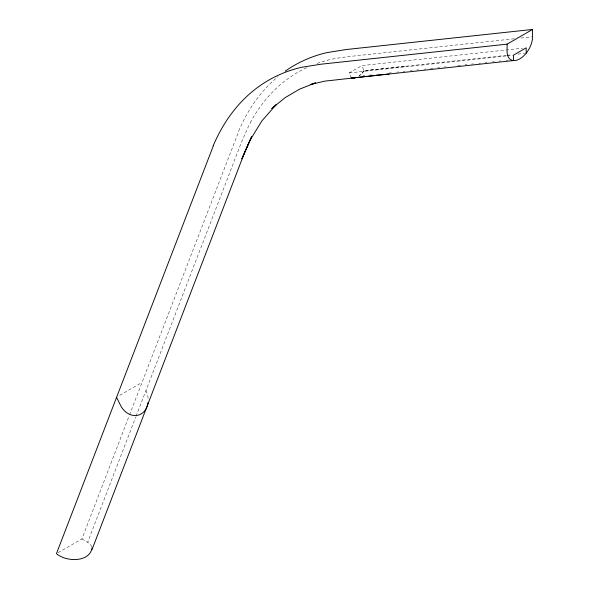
<?xml version="1.0" encoding="UTF-8"?>
<svg xmlns="http://www.w3.org/2000/svg" width="589" height="589" viewBox="0 0 589 589"><rect width="100%" height="100%" fill="white"/><g stroke="black" fill="none" stroke-linecap="round" stroke-linejoin="round"><path stroke-width="0.44" stroke-dasharray="2.94 2.21" d="M58.039 552.732L81.908 538.95L129.168 415.834M129.499 414.98L238.781 131.156M91.884 546.982L90.227 544.243L87.68 542.278L135.735 417.108M136.059 416.254L241.1 143.193L246.901 129.668A347.915 200.871 60 0 1 250.332 122.851M351.265 78.013L349.248 72.918L361.977 65.57L522.539 48.217M119.692 395.359L141.971 382.497M327.226 60.269L336.076 58.326L347.746 56.684L514.668 38.727M520.926 38.057L531.653 36.893M404.51 66.351L363.995 70.665M506.474 55.337L364.024 70.732L361.977 65.57M507.298 55.248L512.224 54.711M517.974 54.092L524.541 53.385M349.248 72.918L506.157 55.962M507.07 55.867L512.54 55.27M363.045 75.79L364.871 75.591M369.428 75.105L371.247 74.906M376.717 74.317L378.543 74.118M389.476 72.933L391.302 72.734M396.772 72.145L398.591 71.946M403.148 71.46L404.974 71.262M410.445 70.673L412.263 70.474M416.821 69.981L418.646 69.782M424.117 69.193L425.935 68.994M430.493 68.501L433.232 68.206M437.789 67.713L439.608 67.514M444.165 67.028L445.991 66.829M457.837 65.548L460.576 65.254M465.133 64.761L466.952 64.562M471.509 64.068L473.335 63.87M478.805 63.281L480.624 63.082M485.181 62.596L487.007 62.397M492.478 61.808L494.296 61.609M498.854 61.116L500.679 60.917M506.15 60.328L507.968 60.13M81.908 538.95L87.68 542.278M145.932 390.529A18.001 14.607 71.1 0 1 148.156 398.738M250.244 122.755A342.931 197.992 60 0 1 308.584 66.815M317.162 63.398A342.931 197.992 60 0 1 327.248 60.328M238.67 131.038A351.39 202.881 60 0 1 278.008 76.68M363.965 70.636A20.291 16.058 83.8 0 1 359.18 75.701M364.031 70.746A20.203 15.984 83.8 0 1 359.209 75.79"/><path stroke-width="0.88" d="M213.321 145.858L56.448 553.645C65.666 561.84 89.373 562.863 92.09 547.954M92.083 549.427L244.487 152.765L251.636 136.648M251.562 136.862L241.91 158.846L249.891 140.476L261.766 121.047L276.167 104.687L271.787 108.545L285.002 97.722L299.587 89.145L315.49 82.85L310.734 84.485L324.554 81.164L389.248 73.971M507.092 44.153L532.552 29.45L532.552 36.798A18.001 10.396 -60 0 1 519.822 58.848A18.001 10.396 -60 0 1 507.092 51.501L507.092 44.153L320.843 64.223L301.266 67.352A351.39 202.881 60 0 0 213.211 145.741M351.294 78.087L513.453 60.557L513.453 55.175L526.183 47.827L526.183 53.209M532.552 29.45L346.303 49.52L326.726 52.649A351.39 202.881 60 0 0 285.253 71.159M116.512 397.192L120.473 405.232A18.001 14.607 71.1 0 0 136.42 415.495A18.001 14.607 71.1 0 0 148.082 402.309M355.366 77.49A20.291 16.058 83.8 0 1 351.265 77.969M355.97 77.409A20.203 15.984 83.8 0 1 351.294 78.094"/></g></svg>
